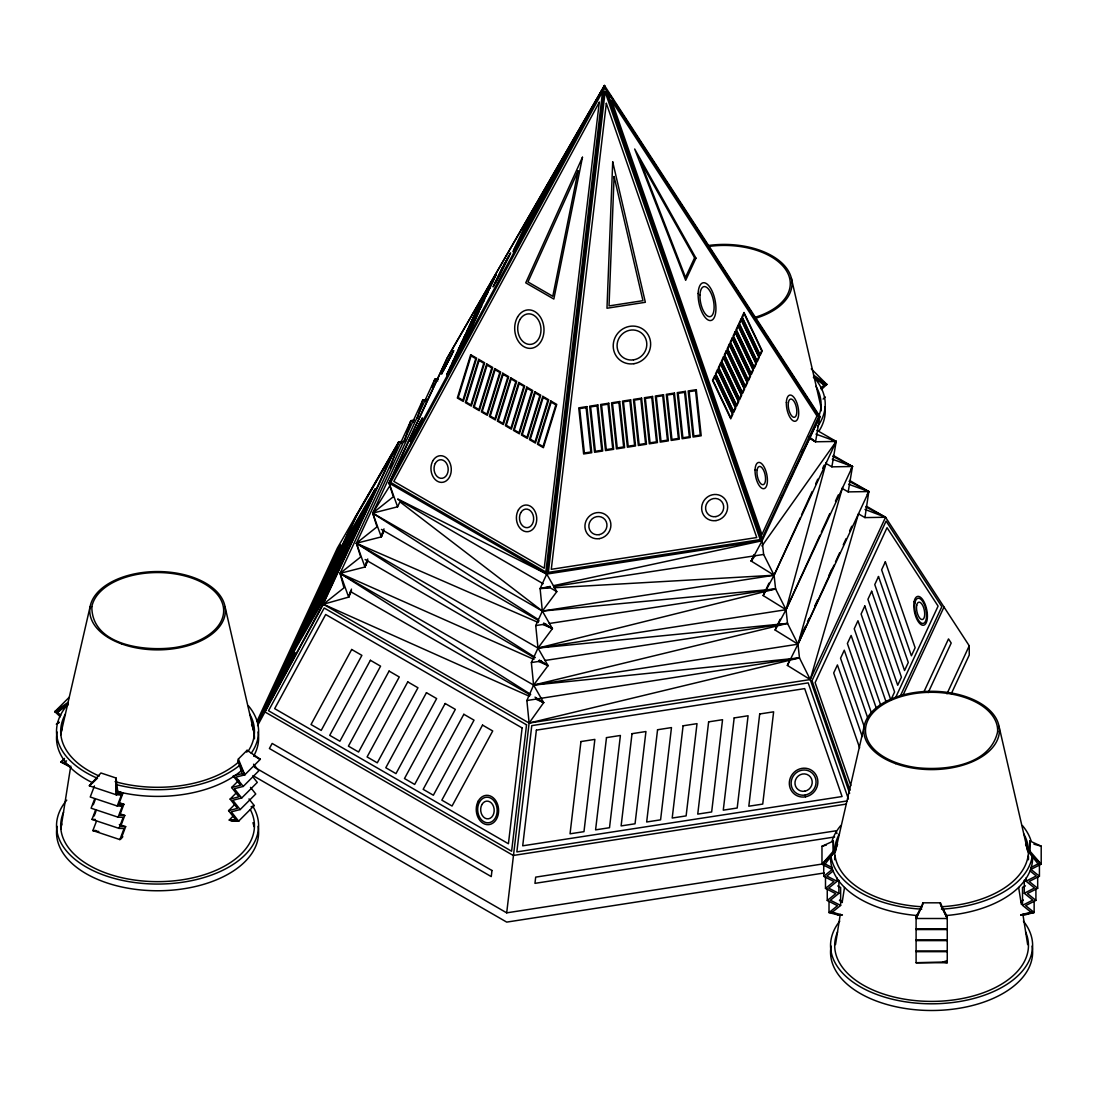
<?xml version="1.0" encoding="UTF-8"?>
<svg xmlns="http://www.w3.org/2000/svg" width="1096" height="1096" viewBox="0 0 1096 1096"><rect width="100%" height="100%" fill="white"/><g stroke="black" fill="none" stroke-linecap="round" stroke-linejoin="round"><path stroke-width="1.5" d="M822.521 863.99L506.695 912.845L529.121 723.045L526.875 700.522L533.601 685.082L548.041 665.628L537.985 648.079L535.739 625.569L542.356 611.075L556.795 591.635L546.726 574.085L389.025 483.035L446.825 358.666L604.444 85.502L819.877 416.384L815.561 441.784L836.193 441.441L831.878 466.841L852.496 466.499L848.194 491.899L868.813 491.556L864.936 517.6L885.554 517.257L969.248 645.804L969.248 655.052L951.273 693.768M238.366 759.021L244.751 774.858L242.024 773.666L238.106 760.953L238.366 759.021L247.093 750.294L260.341 759.281L244.751 774.858L235.887 777.146L243.23 786.435L258.807 770.844L253.56 764.213M246.833 752.226L247.093 750.294M1029.87 840.975L1029.569 853.072L1038.049 863.867L1041.2 864.155L1041.2 846.167L1029.87 840.975L1029.569 853.072L1041.2 864.155L1030.952 869.388L1039.433 876.238L1029.185 881.472L1037.679 888.308L1027.432 893.541L1035.912 900.391L1025.664 905.625L1034.145 912.461L1023.87 915.201L1020.76 914.9L1030.994 912.173L1034.145 912.461L1034.145 901.008M61.212 826.576L70.761 766.049M835.495 944.629L840.276 914.365M842.125 902.597L844.509 887.472M61.212 732.21L90.119 606.609M864.141 726.36L835.234 851.962A96.886 55.937 0 0 1 837.577 844.276M826.261 462.416L786.038 609.705L775.119 630.036L797.984 644.188L799.463 657.888L810.232 679.561L849.633 793.312M842.523 487.46L797.984 644.188L787.366 665.409L810.232 679.561L885.554 517.257L866.306 506.147M96.503 821.096L92.872 830.59L119.861 839.591L121.218 838.44L125.67 826.644L119.327 824.535M257.574 725.593L323.334 604.239L343.966 587.84L340.075 573.345L360.694 556.96L356.392 543.246L381.285 536.903L382.764 532.012M417.412 417.946L422.851 400.026L426.234 399.506M864.936 517.6L858.442 513.832L810.232 679.561L529.121 723.045L323.334 604.239L348.651 597.115L340.075 573.345L364.968 567.016L367.009 560.508M404.273 441.852L410.918 420.713L414.288 420.193M390.272 467.951L398.656 441.935L402.026 441.414M351.528 590.908L348.651 597.115L350.46 591.552L530.395 695.001M438.181 378.819L434.797 379.339L372.709 513.134L381.285 536.903L384.011 528.861M432.071 387.381L434.797 379.339L438.181 378.915M426.125 399.752L422.851 400.026L356.392 543.246L364.968 567.016L367.749 558.987M420.631 406.452L422.851 400.026L425.837 401.588M293.947 655.079L294.221 654.298L293.55 655.079M348.651 597.115L351.487 589.1M408.644 427.125L410.918 420.713L414.178 420.439M94.462 785.928L90.228 796.998L117.217 805.998L122.341 806.108L118.094 817.191L91.105 808.204L94.736 798.696M93.283 804.752L95.105 800.012M121.218 838.44L122.779 836.577L119.861 839.591L124.095 828.508L118.971 828.384L91.982 819.397L95.626 809.889M94.174 815.958L95.982 811.204M117.217 805.998L121.451 794.915L118.286 793.86M116.683 790.942L123.026 793.066L118.793 804.149L123.903 804.259L119.669 815.342L124.793 815.451L120.546 826.535L125.67 826.644M118.971 828.384L123.218 817.301L118.094 817.191M916.092 918.503L922.942 902.816L940.395 902.816L947.259 918.503L916.092 918.503L922.257 906.05M800.149 517.915L774.091 575.236L763.172 595.553L786.038 609.705L787.517 623.405L797.984 644.188L533.601 685.082L340.075 573.345L410.918 420.713L413.904 422.275M801.56 514.819L812.109 491.583M815.63 483.843L817.753 479.185M822.671 468.348L824.082 465.252M819.918 535.273L786.038 609.705L537.985 648.079L356.392 543.246L377.01 526.847L372.709 513.134L390.751 484.322M821.329 532.177L829.795 513.572M835.453 501.173L838.276 494.967M834.056 565.043L797.984 644.188L868.813 491.556L849.606 480.459M835.467 561.933L839.714 552.617M843.249 544.863L846.085 538.657M849.619 530.889L851.743 526.244M605.239 88.817L604.444 85.502L389.025 483.035L393.327 496.748L372.709 513.134L542.356 611.075L775.584 588.936L537.985 648.079L787.517 623.405L533.601 685.082L799.463 657.888L529.121 723.045L543.671 702.632L533.601 685.082L531.368 662.559L537.985 648.079L552.411 628.638L542.356 611.075L540.109 588.566L546.726 574.085L604.444 85.502L762.145 540.753L763.638 554.453L774.091 575.236L775.584 588.936L786.038 609.705L852.496 466.499L833.303 455.415M787.366 665.409L789.737 660.258M800.423 637.132L805.396 626.337M807.533 621.706L808.958 618.624M814.657 606.294L817.506 600.129M828.905 575.455L831.754 569.29M256.902 721.497L337.39 548.055L398.656 441.935L401.931 441.661M264.903 712.071L355.926 515.956M267.054 707.838L356.104 515.983L396.862 445.401M322.799 604.978L398.656 441.935L401.739 443.346M391.93 477.322L446.99 358.693M448.935 369.941L446.647 374.75L464.882 341.993M452.511 362.118L454.799 357.296M455.443 355.803L457.744 350.98M460.676 344.665L458.375 349.473L476.609 316.717M467.17 330.526L469.472 325.704M470.102 324.211L472.403 319.388M475.335 313.072L473.047 317.881L491.268 285.124M464.773 342.103L467.06 337.294L448.826 370.051M467.704 335.787L469.992 330.965M470.636 329.471L472.924 324.649M473.568 323.156L475.856 318.333L457.621 351.104M476.5 316.826L478.788 312.018L460.553 344.774M484.651 299.372L464.238 336.842L484.09 300.482M487.583 293.057L466.43 332.143M491.159 285.234L493.447 280.425L475.226 313.182M494.091 278.918L496.378 274.11L478.157 306.866M364.968 567.016L367.831 560.837M381.285 536.903L384.148 530.738M928.202 692.59L951.205 643.037L948.506 638.913L924.065 691.521M946.958 693.809L969.248 645.804M538.04 619.391L372.709 513.134L397.601 506.804L399.917 501.804L542.356 611.075L774.091 575.236L836.193 441.441L817.013 430.358M895.651 697.467L938.094 606.115L887.034 527.683L815.136 682.589L850.811 785.558M900.186 696.316L941.834 606.691L886.089 521.08L812.026 680.671L849.989 790.257M903.131 694.946L943.999 607.02M754.993 555.782L751.226 561.084L754.117 554.905L751.226 561.084L774.091 575.236L553.877 587.771M801.751 452.881L803.19 449.798M763.172 595.553L768.967 583.154M775.119 630.036L780.133 619.281M781.174 497.968L782.626 494.885M786.284 487.186L793.586 471.801M795.038 468.718L819.877 416.384L762.145 540.753L751.226 561.084M284.261 672.533L282.343 676.89L283.891 674.629M292.29 658.669L295.084 652.668L292.659 656.559M294.016 655.244L291.015 661.244M285.535 669.957L281.48 678.534L285.083 672.533M290.18 662.587L292.385 657.778L289.522 662.587M285.138 670.588L288.536 664.108M287.385 666.628L284.165 673.41L288.097 666.628M289.166 664.573L291.413 660.6M286.81 667.3L290.33 660.6M289.563 664.108L286.234 670.588M287.974 667.3L289.741 663.888M502.475 267.246L493.104 286.892L508.804 256.396L505.818 261.369M288.467 664.573L291.933 657.655M504.763 262.971L494.899 283.398L497.899 278.439M498.954 276.836L510.613 252.916L504.16 264.396M834.631 444.36L836.193 441.441L831.453 439.441M850.934 469.417L852.496 466.499L832.741 456.347M867.251 494.474L868.813 491.556L849.085 481.336M284.618 673.533L286.481 669.957M514.298 249.025L568.454 150.179L523.381 229.434L512.928 251.683L574.208 139.863L523.217 229.53M495.817 275.206L475.979 311.565L494.2 278.809M472.294 319.511L490.515 286.741L470.677 323.101M469.362 325.827L488.337 291.44M454.689 357.419L473.678 323.032M451.758 363.735L470.746 329.348M469.417 332.074L449.579 368.434L467.814 335.664M291.481 658.669L293.303 655.244M446.825 358.666L601.923 90.036M916.092 916.393L922.092 906.132M391.806 478.747L389.025 483.035L397.601 506.804M761.926 546.014L836.193 441.441L815.958 434.126M833.303 841.084L833.303 851.167L821.973 864.265L825.11 863.977L833.59 853.181L833.303 841.084L821.973 846.263L821.973 864.265L832.207 869.498L823.726 876.334L833.974 881.568L825.494 888.418L835.741 893.651L827.261 900.487L837.508 905.721L829.014 912.571L839.303 915.297L842.413 914.996L832.165 912.283L829.014 912.571L829.014 901.118M116.066 778.023L116.327 794.806L117.902 792.942L116.066 778.023L100.942 772.981L89.338 785.805L116.327 794.806L121.451 794.915M60.349 716.784L54.8 711.66L69.185 697.289M59.924 709.893L57.526 712.29L54.8 711.66L68.048 702.372L68.295 704.468L57.526 712.29L60.855 715.359M58.718 721.853L56.321 724.25L59.266 722.497M64.5 758.418L60.91 762.008L70.61 767.296M248.984 798.916L254.231 805.546L238.64 821.137L235.914 819.945L228.571 810.656L237.448 808.369L230.105 799.08L238.969 796.806L231.626 787.517L238.818 780.325M230.105 799.08L236.092 793.093M228.571 810.656L234.571 804.656M250.505 787.353L255.752 793.984L240.175 809.56L232.832 800.272L241.695 797.998L257.286 782.421L253.08 777.105M233.708 815.547L229.228 820.041L231.927 821.233L238.64 821.137L231.297 811.848L240.175 809.56M821.973 864.265L833.59 853.181L833.303 851.167M97.571 778.133L89.338 785.805L94.736 780.544M820.808 388.135L824.137 385.066L826.864 384.436L811.287 368.859M821.315 389.56L826.864 384.436L813.616 375.147M823.123 399.081L825.343 397.026M832.933 871.169L826.877 876.06L837.125 881.294L828.645 888.13L838.878 893.363L830.398 900.213L840.646 905.447L832.165 912.283L839.303 915.297M1020.76 901.94L1023.322 900.008M63.842 760.254L60.91 762.008L69.158 765.638M66.568 760.871L63.637 762.638L70.596 767.145M54.8 711.66L68.295 704.468M1030.733 867.607L1038.049 863.867M1030.994 912.173L1022.513 905.337L1032.761 900.104L1024.281 893.267L1034.528 888.02L1026.048 881.184L1036.295 875.951L1030.226 871.06M1025.445 885.856L1022.513 887.349L1022.513 905.337M251.053 806.82L254.231 805.546M916.092 915.722L916.092 962.726L942.889 962.055L947.259 960.63M821.973 846.263L826.329 845.085M242.024 773.666L233.16 775.954L240.504 785.243L231.626 787.517M243.23 786.435L234.352 788.709L241.695 797.998M556.795 591.635L550.466 587.963L540.109 588.566L550.124 586.401M553.466 585.689L762.145 540.753L546.726 574.085L397.889 499.036M1020.76 914.9L1034.145 912.461M526.875 700.522L799.463 657.888M847.318 800.916L516.86 851.907L531.779 725.634L808.204 682.877L848.441 799.053M513.476 855.442L846.249 804.094M834.645 836.988L534.958 883.349L535.684 877.129L836.043 830.795L837.015 833.631M824.206 872.978L506.695 922.106L252.929 775.584M540.109 588.566L550.26 587.018M553.644 586.497L763.638 554.453M535.739 625.569L545.877 624.021M549.247 623.501L775.584 588.936M531.368 662.559L541.479 661.011M544.849 660.504L787.517 623.405M438.071 379.065L434.797 379.339L437.784 380.901M95.859 830.453L92.872 830.59L98.818 831.508M235.914 819.945L229.228 820.041L238.64 821.137M916.092 928.874L947.259 928.874M916.092 929.559L947.259 929.559M916.092 939.93L947.259 939.93M916.092 940.615L947.259 940.615M916.092 950.999L947.259 950.999M916.092 951.671L947.259 951.671M916.092 962.726L947.259 962.726L947.259 915.722M117.902 792.942L123.026 793.066M91.982 819.397L95.407 819.466M942.889 962.055L947.259 962.726M1033.939 844.18L1041.2 846.167M119.149 802.669L123.903 804.259M119.163 805.053L122.341 806.108M120.026 813.862L124.793 815.451M832.275 459.183L852.496 466.499L846.222 463.786M848.592 484.24L868.813 491.556L862.552 488.802M864.977 509.421L885.554 517.257L865.826 506.955M538.3 622.487L356.392 543.246L535.081 657.353M543.013 624.528L552.411 628.638L543.794 623.09M257.615 758.09L260.341 759.281L254.341 756.144M533.971 659.395L340.075 573.345L530.683 694.385M538.67 661.477L548.041 665.628L539.396 660.107M535.739 699.111L543.671 702.632L535.012 697.138M323.334 604.239L529.491 696.33M825.11 863.977L832.426 867.717M837.728 885.952L840.646 887.445L840.646 905.447M826.864 384.436L813.369 377.243L824.137 385.066L819.342 380.271M839.44 900.378L842.413 902.049L839.851 900.104M536.3 698.399L543.671 702.632M809.629 438.373L815.561 441.784L808.78 436.633M825.987 463.444L831.878 466.841M842.29 488.501L848.194 491.899M254.395 767.186L506.695 912.845M264.958 711.962L513.462 855.579M397.738 499.31L543.123 583.702M381.435 529.423L539.15 620.939M543.575 623.501L552.411 628.638M365.119 559.522L534.766 657.929M539.191 660.504L548.041 665.628M808.971 437.427L815.561 441.784M1029.87 851.058L1041.2 864.155M609.088 93.667L613.76 100.832M615.623 103.695L625.898 119.464M627.761 122.341L632.433 129.506M634.296 132.369L664.162 178.237M666.025 181.114L676.287 196.869M679.095 201.171L689.357 216.94M691.22 219.816L701.495 235.585M703.358 238.449L708.03 245.614M709.893 248.477L739.759 294.345M741.622 297.221L751.883 312.99M754.692 317.292L764.953 333.061M766.816 335.924L770.557 341.651M772.42 344.528L777.091 351.693M778.955 354.556L783.626 361.721M785.49 364.584L795.751 380.353M797.614 383.23L818.15 414.768M941.259 906.132L947.259 916.393M941.08 906.05L947.259 918.503M238.106 760.953L244.751 774.858M886.089 701.92L857.963 620.733L854.236 628.775L880.705 705.18M876.485 708.687L851.126 635.475L847.386 643.503L871.649 713.537M867.991 718.647L844.276 650.202L840.55 658.244L864.251 726.689M862.237 736.567L837.426 664.943L833.7 672.971L859.607 747.787M999.031 726.36L1027.938 851.962A96.886 55.937 0 0 0 1025.582 844.276M791.339 278.124L820.123 403.15A96.886 55.937 0 0 1 821.068 410.932M225.009 606.609L253.916 732.21M1018.65 887.472L1021.308 904.282M1022.897 914.365L1027.664 944.629M116.203 779.886L116.327 794.806M1039.433 864.785L1039.433 876.238M1037.679 876.855L1037.679 888.308M1035.912 888.938L1035.912 900.391M1026.048 877.91L1026.048 881.184M1024.281 880.17L1024.281 893.267M940.395 902.816L940.395 904.666M922.942 902.816L922.942 904.666M838.878 880.28L838.878 893.363M837.125 878.019L837.125 881.294M827.261 889.048L827.261 900.487M825.494 876.964L825.494 888.418M823.726 864.895L823.726 876.334M1032.61 857.127A101.038 58.335 0 0 1 945.643 915.571M917.516 915.571A101.038 58.335 0 0 1 830.549 857.127M834.755 859.757A96.886 55.937 0 0 1 834.755 855.853M1028.404 855.853A96.886 55.937 0 0 1 1028.404 859.757M1023.719 833.823A96.886 55.937 0 0 1 941.711 906.735M921.462 906.735A96.886 55.937 0 0 1 839.44 833.823M1032.076 857.195A101.038 58.335 0 0 1 941.437 909.159M921.722 909.159A101.038 58.335 0 0 1 831.097 857.195M832.083 840.975A101.038 58.335 0 0 1 840.769 825.535M1022.404 825.535A101.038 58.335 0 0 1 1031.089 840.975M1032.076 946.067A101.038 58.335 0 0 1 931.586 1010.498A101.038 58.335 0 0 1 831.097 946.067M1025.582 931.929A96.886 55.937 0 0 1 931.586 1001.402A96.886 55.937 0 0 1 837.577 931.929M1023.404 921.12A101.038 58.335 0 0 1 931.586 1003.799A101.038 58.335 0 0 1 839.769 921.12M824.987 406.863A101.038 58.335 0 0 1 819.137 430.879M707.783 245.586A67.815 39.155 0 0 1 787.64 269.753A67.815 39.155 0 0 1 755.322 318.361M708.194 246.545A66.089 38.155 0 0 1 786.024 270.109A66.089 38.155 0 0 1 754.528 317.47M814.479 378.052A101.038 58.335 0 0 1 817.424 426.714M815.972 386.326A96.886 55.937 0 0 1 818.945 415.864M258.053 731.964A101.038 58.335 0 0 1 253.669 756.089M241.339 770.68A101.038 58.335 0 0 1 116.477 791.353M92.626 782.75A101.038 58.335 0 0 1 57.074 731.964M60.855 734.813A96.886 55.937 0 0 1 62.157 728.347M251.573 724.525A96.886 55.937 0 0 1 254.436 738.718M249.71 714.071A96.886 55.937 0 0 1 248.217 751.103M237.887 762.638A96.886 55.937 0 0 1 115.094 781.64M99.257 776.037A96.886 55.937 0 0 1 65.431 714.071M248.381 705.783A101.038 58.335 0 0 1 251.244 753.212M240.339 764.816A101.038 58.335 0 0 1 116.477 784.654M96.763 777.955A101.038 58.335 0 0 1 66.746 705.783M60.855 829.165A96.886 55.937 0 0 1 61.787 824M252.971 822.712A96.886 55.937 0 0 1 253.916 826.576M258.053 826.329A101.038 58.335 0 0 1 157.564 890.76A101.038 58.335 0 0 1 57.074 826.329M250.381 809.684A96.886 55.937 0 0 1 159.824 881.636A96.886 55.937 0 0 1 63.568 812.191M253.669 807.697A101.038 58.335 0 0 1 150.522 883.91A101.038 58.335 0 0 1 66.746 800.149M612.705 161.838L606.979 308.236L645.352 302.291L612.705 161.838M614.089 176.525L609.02 305.921L642.941 300.674L614.089 176.525M491.967 870.498L491.255 876.595L269.397 748.513L272.151 743.444L491.967 870.498M522.107 727.922L508.421 843.742L274.671 708.646L325.69 614.514L522.107 727.922M599.279 102.257L544.233 568.235L393.82 481.391L599.279 102.257M526.546 724.826L511.613 851.236L268.52 710.742L324.197 608.006L526.546 724.826M602.595 91.502L545.835 571.989L390.738 482.445L602.595 91.502M605.129 91.886L548.356 572.372L760.213 539.602L605.129 91.886M606.335 103.353L551.288 569.317L756.747 537.533L606.335 103.353M536.369 730.128L522.71 845.811L842.071 796.532L804.683 688.617L536.369 730.128M580.949 741.554L570.043 833.809L583.976 831.659L594.868 739.403L580.949 741.554M606.485 737.622L595.58 829.864L609.513 827.713L620.405 735.471L606.485 737.622M632.022 733.676L621.117 825.918L635.05 823.781L645.941 731.525L632.022 733.676M657.559 729.744L646.667 821.986L660.587 819.835L671.478 727.58L657.559 729.744M683.096 725.799L672.204 818.041L686.123 815.89L697.015 723.648L683.096 725.799M708.633 721.853L697.741 814.109L711.66 811.958L722.552 719.702L708.633 721.853M734.169 717.921L723.278 810.163L737.197 808.012L748.088 715.77L734.169 717.921M759.706 713.976L748.815 806.218L762.734 804.08L773.625 711.825L759.706 713.976M91.831 606.718C91.653 645.955 146.522 651.819 175.785 647.394A66.089 38.155 0 0 0 213.61 590.484A66.089 38.155 0 0 0 108.449 585.168C100.722 590.141 93.626 597.389 91.831 606.718M997.634 731.772C990.017 765.172 946.533 770.735 917.845 767.775A66.089 38.155 0 0 1 873.224 712.537A66.089 38.155 0 0 1 977.495 703.002C988.003 708.728 998.319 718.921 997.634 731.772M578.099 170.962L552.795 296.29L527.957 281.946L578.099 170.962M582.469 157.262L553.836 299.057L525.738 282.837L582.469 157.262M470.677 354.707L457.333 397.999L463.293 401.437L476.637 358.145L470.677 354.707M471.061 355.885L458.21 397.56L462.923 400.273L475.76 358.598L471.061 355.885M478.692 359.337L465.348 402.629L471.307 406.068L484.651 362.776L478.692 359.337M479.075 360.502L466.225 402.177L470.924 404.904L483.774 363.228L479.075 360.502M486.706 363.968L473.362 407.246L479.322 410.699L492.666 367.407L486.706 363.968M487.076 365.132L474.239 406.808L478.938 409.52L491.789 367.845L487.076 365.132M494.721 368.585L481.377 411.877L487.323 415.315L500.667 372.024L494.721 368.585M495.091 369.763L482.254 411.438L486.953 414.151L499.803 372.476L495.091 369.763M502.722 373.215L489.378 416.507L495.337 419.946L508.681 376.654L502.722 373.215M503.105 374.38L490.255 416.055L494.967 418.768L507.804 377.106L503.105 374.38M510.736 377.846L497.392 421.124L503.352 424.563L516.696 381.285L510.736 377.846M511.12 379.01L498.269 420.686L502.968 423.399L515.819 381.723L511.12 379.01M518.75 382.463L505.407 425.755L511.366 429.194L524.71 385.902L518.75 382.463M519.134 383.641L506.284 425.303L510.983 428.029L523.833 386.354L519.134 383.641M526.765 387.094L513.421 430.385L519.381 433.824L532.725 390.532L526.765 387.094M527.135 388.258L514.298 429.933L518.997 432.646L531.848 390.971L527.135 388.258M534.78 391.71L521.436 435.002L527.382 438.441L540.725 395.149L534.78 391.71M535.149 392.889L522.299 434.564L527.012 437.277L539.849 395.601L535.149 392.889M542.78 396.341L529.437 439.633L535.396 443.072L548.74 399.78L542.78 396.341M543.164 397.505L530.313 439.181L535.026 441.894L547.863 400.232L543.164 397.505M550.795 400.972L537.451 444.25L543.41 447.702L556.754 404.41L550.795 400.972M551.178 402.136L538.328 443.812L543.027 446.524L555.878 404.849L551.178 402.136M412.233 437.4L420.686 421.508L412.233 437.4M443.524 370.01L451.963 354.118L443.524 370.01M410.521 440.565L410.288 441.524L422.44 417.932L410.521 440.565M441.798 373.174L441.578 374.12L453.73 350.542L441.798 373.174M338.897 548.315L257.697 723.278L340.897 544.835L338.897 548.315M356.419 516.038L270.794 700.508L321.854 606.28L393.752 451.374L356.419 516.038M297.496 643.64L293.769 651.682L323.539 600.101L327.266 592.059L297.496 643.64M304.346 628.885L300.605 636.927L330.389 585.346L334.116 577.318L304.346 628.885M311.182 614.13L307.455 622.172L337.226 570.605L340.966 562.563L311.182 614.13M318.032 599.389L314.305 607.431L344.076 555.85L347.816 547.808L318.032 599.389M324.882 584.634L321.142 592.676L350.925 541.095L354.652 533.067L324.882 584.634M331.732 569.879L327.992 577.921L357.776 526.354L361.502 518.312L331.732 569.879M338.568 555.138L334.842 563.18L364.612 511.599L368.352 503.557L338.568 555.138M345.418 540.383L341.692 548.425L371.462 496.844L375.188 488.816L345.418 540.383M463.608 338.349L461.306 343.158L481.719 305.702L463.498 338.459M694.604 257.793L685.507 277.37L640.434 161.318L694.604 257.793M695.96 258.149L685.671 280.316L634.68 149.001L695.96 258.149M714.688 375.709L712.51 380.408L730.731 418.823L732.923 414.124L714.688 375.709M717.62 369.393L715.441 374.092L733.676 412.493L735.854 407.808L717.62 369.393M720.552 363.077L718.373 367.776L736.608 406.178L738.786 401.479L720.552 363.077M723.483 356.762L721.305 361.461L739.54 399.862L741.718 395.163L723.483 356.762M726.415 350.446L724.237 355.145L742.472 393.546L744.65 388.847L726.415 350.446M729.347 344.117L727.169 348.816L745.403 387.231L747.582 382.531L729.347 344.117M732.279 337.801L730.1 342.5L748.335 380.901L750.513 376.216L732.279 337.801M735.211 331.485L733.032 336.184L751.267 374.585L753.445 369.886L735.211 331.485M738.142 325.17L735.964 329.869L754.199 368.27L756.377 363.571L738.142 325.17M741.074 318.854L738.896 323.553L757.13 361.954L759.309 357.255L741.074 318.854M744.02 312.524L741.828 317.224L760.062 355.638L762.241 350.939L744.02 312.524M714.798 376.928L713.085 380.641L730.621 417.603L732.347 413.904L714.798 376.928M717.729 370.612L716.017 374.311L733.553 411.288L735.279 407.575L717.729 370.612M720.661 364.283L718.949 367.996L736.485 404.972L738.211 401.259L720.661 364.283M723.593 357.967L721.88 361.68L739.43 398.656L741.143 394.944L723.593 357.967M726.525 351.652L724.812 355.364L742.362 392.327L744.074 388.628L726.525 351.652M729.457 345.336L727.744 349.049L745.294 386.011L747.006 382.312L729.457 345.336M732.388 339.02L730.676 342.719L748.226 379.695L749.938 375.983L732.388 339.02M735.32 332.691L733.608 336.404L751.157 373.38L752.87 369.667L735.32 332.691M738.266 326.375L736.539 330.088L754.089 367.064L755.802 363.351L738.266 326.375M741.197 320.059L739.471 323.772L757.021 360.735L758.733 357.036L741.197 320.059M744.129 313.744L742.403 317.456L759.953 354.419L761.679 350.72L744.129 313.744M816.958 415.932L761.912 534.56L611.5 100.366L816.958 415.932M818.835 416.22L762.063 538.533L606.965 90.817L818.835 416.22M864.813 606.006L861.086 614.034L890.856 699.988L894.596 691.96L864.813 606.006M871.663 591.265L867.922 599.307L897.706 685.26L901.433 677.218L871.663 591.265M878.499 576.523L874.772 584.565L904.556 670.519L908.283 662.491L878.499 576.523M885.349 561.796L881.622 569.838L911.393 655.792L915.133 647.75L885.349 561.796M351.693 649.476L311.017 724.538L321.21 730.416L361.885 655.367L351.693 649.476M370.393 660.285L329.718 735.334L339.897 741.225L380.572 666.163L370.393 660.285M389.08 671.081L348.405 746.143L358.598 752.02L399.273 676.972L389.08 671.081M407.767 681.89L367.091 756.939L377.284 762.83L417.96 687.767L407.767 681.89M426.454 692.686L385.792 767.748L395.971 773.625L436.646 698.577L426.454 692.686M445.154 703.495L404.479 778.544L414.672 784.435L455.347 709.372L445.154 703.495M463.841 714.291L423.166 789.339L433.358 795.23L474.034 720.168L463.841 714.291M482.528 725.1L441.852 800.149L452.045 806.04L492.721 730.977L482.528 725.1M586.881 406.602L578.743 407.863L583.634 453.977L591.772 452.716L586.881 406.602M597.827 404.917L589.689 406.178L594.566 452.278L602.704 451.031L597.827 404.917M608.773 403.218L600.635 404.479L605.513 450.593L613.65 449.333L608.773 403.218M619.72 401.533L611.582 402.794L616.459 448.894L624.597 447.634L619.72 401.533M630.652 399.835L622.514 401.095L627.405 447.209L635.543 445.949L630.652 399.835M641.598 398.149L633.461 399.396L638.351 445.51L646.489 444.25L641.598 398.149M652.545 396.451L644.407 397.711L649.298 443.825L657.436 442.565L652.545 396.451M663.491 394.752L655.353 396.012L660.23 442.126L668.368 440.866L663.491 394.752M674.437 393.067L666.3 394.327L671.177 440.428L679.315 439.167L674.437 393.067M685.384 391.368L677.246 392.628L682.123 438.743L690.261 437.482L685.384 391.368M696.316 389.683L688.178 390.943L693.069 437.044L701.207 435.783L696.316 389.683M586.113 407.602L579.688 408.589L584.387 452.977L590.812 451.99L586.113 407.602M597.06 405.904L590.634 406.904L595.334 451.292L601.759 450.292L597.06 405.904M608.006 404.219L601.581 405.205L606.28 449.593L612.705 448.607L608.006 404.219M618.952 402.52L612.527 403.52L617.226 447.908L623.651 446.908L618.952 402.52M629.899 400.835L623.473 401.821L628.172 446.209L634.598 445.223L629.899 400.835M640.831 399.136L634.406 400.136L639.119 444.524L645.544 443.524L640.831 399.136M651.778 397.437L645.352 398.437L650.051 442.825L656.477 441.825L651.778 397.437M662.724 395.752L656.299 396.738L660.998 441.126L667.423 440.14L662.724 395.752M673.67 394.053L667.245 395.053L671.944 439.441L678.369 438.441L673.67 394.053M684.616 392.368L678.191 393.354L682.89 437.742L689.316 436.756L684.616 392.368M695.563 390.669L689.137 391.669L693.837 436.057L700.262 435.057L695.563 390.669M895.651 763.652A67.815 39.155 0 0 0 999.36 731.813A67.815 39.155 0 0 0 899.748 695.878A67.815 39.155 0 0 0 895.651 763.652M121.629 643.914A67.815 39.155 0 0 0 225.338 612.075A67.815 39.155 0 0 0 125.725 576.14A67.815 39.155 0 0 0 121.629 643.914M599.197 534.656A9.33 8.891 -51.7 0 0 605.033 519.668A9.33 8.891 -51.7 0 0 589.497 522.655A9.33 8.891 -51.7 0 0 599.197 534.656M716.017 520.586A13.371 12.741 -51.7 0 0 725.141 499.379A13.371 12.741 -51.7 0 0 702.769 502.845A13.371 12.741 -51.7 0 0 716.017 520.586M804.724 791.202A8.878 8.467 -51.7 0 0 810.437 776.982A8.878 8.467 -51.7 0 0 795.614 779.653A8.878 8.467 -51.7 0 0 804.724 791.202M805.231 795.025A12.837 12.234 -51.7 0 0 813.492 774.475A12.837 12.234 -51.7 0 0 792.066 778.338A12.837 12.234 -51.7 0 0 805.231 795.025M715.935 516.6A9.33 8.891 -51.7 0 0 721.771 501.612A9.33 8.891 -51.7 0 0 706.235 504.585A9.33 8.891 -51.7 0 0 715.935 516.6M599.293 538.643A13.371 12.741 -51.7 0 0 608.403 517.435A13.371 12.741 -51.7 0 0 586.045 520.901A13.371 12.741 -51.7 0 0 599.293 538.643M633.913 363.708A19.262 18.358 -51.7 0 0 647.051 333.157A19.262 18.358 -51.7 0 0 614.829 338.143A19.262 18.358 -51.7 0 0 633.913 363.708M633.502 359.858A15.303 14.591 -51.7 0 0 643.955 335.595A15.303 14.591 -51.7 0 0 618.35 339.555A15.303 14.591 -51.7 0 0 633.502 359.858M518.408 509.955A13.371 10.152 85.6 0 0 525.395 531.56A13.371 10.152 85.6 0 0 535.917 513.613A13.371 10.152 85.6 0 0 518.408 509.955M520.723 512.764A9.33 7.083 85.6 0 0 525.998 527.614A9.33 7.083 85.6 0 0 532.985 514.75A9.33 7.083 85.6 0 0 520.723 512.764M479.445 802.149A12.837 9.754 85.6 0 0 486.542 822.699A12.837 9.754 85.6 0 0 496.296 805.122A12.837 9.754 85.6 0 0 479.445 802.149M481.911 804.56A8.878 6.74 85.6 0 0 486.816 818.781A8.878 6.74 85.6 0 0 493.57 806.615A8.878 6.74 85.6 0 0 481.911 804.56M517.586 316.991A19.262 14.618 85.6 0 0 527.642 348.131A19.262 14.618 85.6 0 0 542.808 322.279A19.262 14.618 85.6 0 0 517.586 316.991M520.011 319.484A15.303 11.618 85.6 0 0 527.998 344.226A15.303 11.618 85.6 0 0 540.04 323.69A15.303 11.618 85.6 0 0 520.011 319.484M478.294 801.012A14.7 11.166 85.6 0 0 486.405 824.548A14.7 11.166 85.6 0 0 497.584 804.409A14.7 11.166 85.6 0 0 478.294 801.012M435.276 463.43A9.33 7.083 85.6 0 0 440.551 478.281A9.33 7.083 85.6 0 0 447.524 465.403A9.33 7.083 85.6 0 0 435.276 463.43M432.961 460.608A13.371 10.152 85.6 0 0 439.934 482.226A13.371 10.152 85.6 0 0 450.456 464.279A13.371 10.152 85.6 0 0 432.961 460.608M805.464 796.833A14.7 14.015 -51.7 0 0 814.917 773.297A14.7 14.015 -51.7 0 0 790.394 777.722A14.7 14.015 -51.7 0 0 805.464 796.833M914.941 602.91A12.837 5.439 78.1 0 0 921.9 623.309A12.837 5.439 78.1 0 0 924.997 606.307A12.837 5.439 78.1 0 0 914.941 602.91M916.694 605.362A8.878 3.768 78.1 0 0 921.503 619.459A8.878 3.768 78.1 0 0 923.64 607.705A8.878 3.768 78.1 0 0 916.694 605.362M755.062 469.937A13.371 5.658 78.1 0 0 763.953 488.665A13.371 5.658 78.1 0 0 764.707 468.115A13.371 5.658 78.1 0 0 755.062 469.937M757.117 469.896A9.33 3.946 78.1 0 0 762.213 484.638A9.33 3.946 78.1 0 0 764.392 472.184A9.33 3.946 78.1 0 0 757.117 469.896M914.119 601.759A14.7 6.22 78.1 0 0 922.078 625.104A14.7 6.22 78.1 0 0 925.641 605.663A14.7 6.22 78.1 0 0 914.119 601.759M786.353 402.533A13.371 5.658 78.1 0 0 795.23 421.261A13.371 5.658 78.1 0 0 795.984 400.725A13.371 5.658 78.1 0 0 786.353 402.533M788.394 402.492A9.33 3.946 78.1 0 0 793.504 417.234A9.33 3.946 78.1 0 0 795.669 404.794A9.33 3.946 78.1 0 0 788.394 402.492M698.138 293.523A19.262 8.152 78.1 0 0 710.948 320.498A19.262 8.152 78.1 0 0 712.016 290.906A19.262 8.152 78.1 0 0 698.138 293.523M699.96 295.194A15.303 6.48 78.1 0 0 710.14 316.634A15.303 6.48 78.1 0 0 711.003 293.112A15.303 6.48 78.1 0 0 699.96 295.194"/></g></svg>
